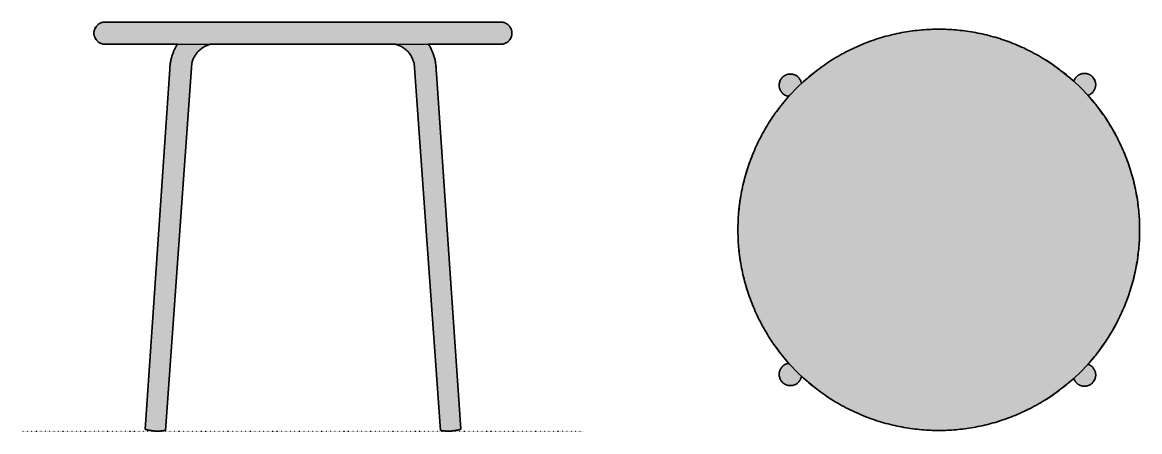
# Model space of a CAD drawing. Header units: millimetres. Extents: x 0 to 1981, y -1 to 726.
import ezdxf

# ---------------------------------------------------------------- set-up
doc = ezdxf.new("R2010")
doc.units = ezdxf.units.MM
doc.linetypes.add('Dots', pattern=[1, 0, -1])
doc.layers.add('Blocks', color=7, linetype='Continuous')
doc.layers.add('Blocks$Fill', color=7, linetype='Continuous', true_color=0xffffff)
for name, color, linetype, lineweight, true_color in [('Blocks$Inner', 7, 'Continuous', 25, 0x007f00), ('Blocks$Outline', 7, 'Continuous', 35, 0xff3f3f), ('Groud', 7, 'Dots', 25, 0x243775)]:
    doc.layers.add(name, color=color, linetype=linetype, lineweight=lineweight, true_color=true_color)

# ---------------------------------------------------------------- blocks, each defined once
blk = doc.blocks.new('Torno Table Top')
at = {"layer": 'Blocks$Fill'}
blk.add_hatch(color=256, dxfattribs=at).paths.add_polyline_path([(595.5, 263.8), (589, 269.5), (582.4, 275.1), (575.7, 280.5), (568.8, 285.7), (561.8, 290.8), (554.7, 295.7), (547.5, 300.4), (540.2, 304.9), (532.9, 309.2), (525.4, 313.4), (517.9, 317.3), (510.3, 321.1), (502.7, 324.6), (495, 328), (487.3, 331.1), (479.6, 334.1), (471.8, 336.9), (464, 339.5), (456.2, 341.8), (448.3, 344), (440.5, 346), (432.7, 347.9), (424.9, 349.5), (417.1, 350.9), (409.4, 352.2), (401.6, 353.3), (393.9, 354.2), (386.3, 354.9), (378.7, 355.5), (371.1, 355.9), (363.6, 356.1), (356.2, 356.2), (348.6, 356.1), (340.9, 355.8), (333.2, 355.4), (325.4, 354.8), (317.6, 354.1), (309.8, 353.1), (301.9, 352), (294, 350.7), (286, 349.2), (278, 347.5), (270.1, 345.6), (262.1, 343.5), (254.1, 341.2), (246.1, 338.7), (238.2, 336.1), (230.2, 333.2), (222.3, 330.1), (214.5, 326.8), (206.7, 323.3), (198.9, 319.6), (191.2, 315.7), (183.5, 311.5), (176, 307.2), (168.5, 302.7), (161.1, 298), (153.8, 293.1), (146.7, 288), (139.6, 282.8), (132.7, 277.3), (125.9, 271.7), (119.2, 265.9), (112.6, 259.9), (112.5, 260.6), (112.4, 261.2), (112.2, 261.8), (112, 262.5), (111.8, 263.1), (111.6, 263.8), (111.3, 264.4), (111.1, 265.1), (110.8, 265.7), (110.6, 266), (110.4, 266.3), (110.3, 266.6), (110.1, 266.9), (109.9, 267.2), (109.7, 267.5), (109.5, 267.8), (109.3, 268.1), (109.1, 268.4), (108.9, 268.7), (108.7, 268.9), (108.5, 269.2), (108.3, 269.5), (108, 269.7), (107.8, 270), (107.6, 270.3), (107.3, 270.5), (107.1, 270.8), (106.8, 271), (106.6, 271.3), (106.3, 271.5), (106, 271.7), (105.8, 272), (105.5, 272.2), (105.2, 272.4), (105, 272.6), (104.7, 272.8), (104.4, 273), (103.8, 273.4), (103.2, 273.8), (102.6, 274.1), (102, 274.5), (101.4, 274.7), (100.8, 275), (100.2, 275.3), (99.6, 275.5), (99, 275.7), (98.3, 275.9), (97.7, 276.1), (97, 276.2), (96.4, 276.3), (95.7, 276.4), (95, 276.5), (94.3, 276.6), (93.6, 276.6), (93, 276.6), (92.6, 276.6), (92.3, 276.6), (91.9, 276.6), (91.6, 276.6), (91.2, 276.6), (90.9, 276.5), (90.5, 276.5), (90.2, 276.4), (89.8, 276.4), (89.5, 276.3), (89.1, 276.3), (88.8, 276.2), (88.4, 276.1), (88.1, 276), (87.7, 275.9), (87.4, 275.9), (87.1, 275.7), (86.7, 275.6), (86.4, 275.5), (86.1, 275.4), (85.7, 275.3), (85.4, 275.2), (85.1, 275), (84.8, 274.9), (84.5, 274.7), (84.1, 274.6), (83.8, 274.4), (83.5, 274.3), (82.9, 273.9), (82.3, 273.6), (81.7, 273.2), (81.2, 272.8), (80.6, 272.4), (80.1, 272), (79.6, 271.5), (79.1, 271.1), (78.7, 270.6), (78.2, 270.1), (77.8, 269.6), (77.4, 269.1), (76.9, 268.6), (76.6, 268), (76.2, 267.5), (75.8, 266.9), (75.5, 266.3), (75.1, 265.7), (75, 265.4), (74.8, 265.1), (74.7, 264.7), (74.6, 264.4), (74.4, 264.1), (74.3, 263.8), (74.2, 263.4), (74.1, 263.1), (74, 262.8), (73.8, 262.4), (73.7, 262.1), (73.7, 261.7), (73.6, 261.4), (73.5, 261.1), (73.4, 260.7), (73.3, 260.4), (73.3, 260), (73.2, 259.7), (73.2, 259.3), (73.1, 259), (73.1, 258.6), (73.1, 258.3), (73, 257.9), (73, 257.6), (73, 257.2), (73, 256.9), (73, 256.5), (73, 256.2), (73, 255.5), (73.1, 254.8), (73.2, 254.1), (73.3, 253.4), (73.4, 252.8), (73.5, 252.1), (73.7, 251.5), (73.9, 250.8), (74.1, 250.2), (74.3, 249.6), (74.6, 249), (74.8, 248.4), (75.1, 247.8), (75.4, 247.2), (75.8, 246.6), (76.1, 246), (76.5, 245.4), (76.9, 244.8), (77.1, 244.6), (77.3, 244.3), (77.5, 244), (77.8, 243.7), (78, 243.5), (78.2, 243.2), (78.5, 243), (78.7, 242.7), (79, 242.5), (79.2, 242.2), (79.5, 242), (79.7, 241.7), (80, 241.5), (80.3, 241.3), (80.5, 241.1), (80.8, 240.8), (81.1, 240.6), (81.4, 240.4), (81.7, 240.2), (82, 240), (82.3, 239.8), (82.6, 239.6), (82.9, 239.5), (83.2, 239.3), (83.5, 239.1), (83.8, 239), (84.1, 238.8), (84.4, 238.7), (85, 238.4), (85.7, 238.1), (86.3, 237.9), (87, 237.7), (87.6, 237.5), (88.3, 237.3), (88.9, 237.1), (89.6, 237), (90.2, 236.9), (84.6, 230.5), (79.1, 223.9), (73.9, 217.1), (68.7, 210.3), (63.8, 203.4), (59, 196.3), (54.4, 189.2), (50, 182), (45.8, 174.7), (41.8, 167.3), (37.9, 159.9), (34.2, 152.4), (30.8, 144.8), (27.5, 137.2), (24.4, 129.6), (21.5, 121.9), (18.8, 114.2), (16.3, 106.5), (14, 98.8), (11.8, 91.1), (9.9, 83.3), (8.1, 75.6), (6.5, 67.9), (5.1, 60.2), (3.9, 52.5), (2.8, 44.9), (2, 37.3), (1.2, 29.7), (0.7, 22.2), (0.3, 14.8), (0.1, 7.4), (0, 0), (0.1, -7.4), (0.3, -14.8), (0.7, -22.2), (1.2, -29.7), (2, -37.3), (2.8, -44.9), (3.9, -52.5), (5.1, -60.2), (6.5, -67.9), (8.1, -75.6), (9.9, -83.3), (11.8, -91.1), (14, -98.8), (16.3, -106.5), (18.8, -114.2), (21.5, -121.9), (24.4, -129.6), (27.5, -137.2), (30.8, -144.8), (34.2, -152.4), (37.9, -159.9), (41.8, -167.3), (45.8, -174.7), (50, -182), (54.4, -189.2), (59, -196.3), (63.8, -203.4), (68.7, -210.3), (73.9, -217.1), (79.1, -223.9), (84.6, -230.5), (90.2, -236.9), (89.6, -237), (88.9, -237.1), (88.3, -237.3), (87.6, -237.5), (87, -237.7), (86.3, -237.9), (85.7, -238.1), (85, -238.4), (84.4, -238.7), (84.1, -238.8), (83.8, -239), (83.5, -239.1), (83.2, -239.3), (82.9, -239.5), (82.6, -239.6), (82.3, -239.8), (82, -240), (81.7, -240.2), (81.4, -240.4), (81.1, -240.6), (80.8, -240.8), (80.5, -241.1), (80.3, -241.3), (80, -241.5), (79.7, -241.7), (79.5, -242), (79.2, -242.2), (79, -242.5), (78.7, -242.7), (78.5, -243), (78.2, -243.2), (78, -243.5), (77.8, -243.7), (77.5, -244), (77.3, -244.3), (77.1, -244.6), (76.9, -244.8), (76.5, -245.4), (76.1, -246), (75.8, -246.6), (75.4, -247.2), (75.1, -247.8), (74.8, -248.4), (74.6, -249), (74.3, -249.6), (74.1, -250.2), (73.9, -250.8), (73.7, -251.5), (73.5, -252.1), (73.4, -252.8), (73.3, -253.4), (73.2, -254.1), (73.1, -254.8), (73, -255.5), (73, -256.2), (73, -256.5), (73, -256.9), (73, -257.2), (73, -257.6), (73, -257.9), (73.1, -258.3), (73.1, -258.6), (73.1, -259), (73.2, -259.3), (73.2, -259.7), (73.3, -260), (73.3, -260.4), (73.4, -260.7), (73.5, -261.1), (73.6, -261.4), (73.7, -261.7), (73.7, -262.1), (73.8, -262.4), (74, -262.8), (74.1, -263.1), (74.2, -263.4), (74.3, -263.8), (74.4, -264.1), (74.6, -264.4), (74.7, -264.7), (74.8, -265.1), (75, -265.4), (75.1, -265.7), (75.5, -266.3), (75.8, -266.9), (76.2, -267.5), (76.6, -268), (76.9, -268.6), (77.4, -269.1), (77.8, -269.6), (78.2, -270.1), (78.7, -270.6), (79.1, -271.1), (79.6, -271.5), (80.1, -272), (80.6, -272.4), (81.2, -272.8), (81.7, -273.2), (82.3, -273.6), (82.9, -273.9), (83.5, -274.3), (83.8, -274.4), (84.1, -274.6), (84.5, -274.7), (84.8, -274.9), (85.1, -275), (85.4, -275.2), (85.7, -275.3), (86.1, -275.4), (86.4, -275.5), (86.7, -275.6), (87.1, -275.7), (87.4, -275.9), (87.7, -275.9), (88.1, -276), (88.4, -276.1), (88.8, -276.2), (89.1, -276.3), (89.5, -276.3), (89.8, -276.4), (90.2, -276.4), (90.5, -276.5), (90.9, -276.5), (91.2, -276.6), (91.6, -276.6), (91.9, -276.6), (92.3, -276.6), (92.6, -276.6), (93, -276.6), (93.6, -276.6), (94.3, -276.6), (95, -276.5), (95.7, -276.4), (96.4, -276.3), (97, -276.2), (97.7, -276.1), (98.3, -275.9), (99, -275.7), (99.6, -275.5), (100.2, -275.3), (100.8, -275), (101.4, -274.7), (102, -274.5), (102.6, -274.1), (103.2, -273.8), (103.8, -273.4), (104.4, -273), (104.7, -272.8), (105, -272.6), (105.2, -272.4), (105.5, -272.2), (105.8, -272), (106, -271.7), (106.3, -271.5), (106.6, -271.3), (106.8, -271), (107.1, -270.8), (107.3, -270.5), (107.6, -270.3), (107.8, -270), (108, -269.7), (108.3, -269.5), (108.5, -269.2), (108.7, -268.9), (108.9, -268.7), (109.1, -268.4), (109.3, -268.1), (109.5, -267.8), (109.7, -267.5), (109.9, -267.2), (110.1, -266.9), (110.3, -266.6), (110.4, -266.3), (110.6, -266), (110.8, -265.7), (111.1, -265.1), (111.3, -264.4), (111.6, -263.8), (111.8, -263.1), (112, -262.5), (112.2, -261.8), (112.4, -261.2), (112.5, -260.6), (112.6, -259.9), (119.2, -265.9), (125.9, -271.7), (132.7, -277.3), (139.6, -282.8), (146.7, -288), (153.8, -293.1), (161.1, -298), (168.5, -302.7), (176, -307.2), (183.5, -311.5), (191.2, -315.7), (198.9, -319.6), (206.7, -323.3), (214.5, -326.8), (222.3, -330.1), (230.2, -333.2), (238.2, -336.1), (246.1, -338.7), (254.1, -341.2), (262.1, -343.5), (270.1, -345.6), (278, -347.5), (286, -349.2), (294, -350.7), (301.9, -352), (309.8, -353.1), (317.6, -354.1), (325.4, -354.8), (333.2, -355.4), (340.9, -355.8), (348.6, -356.1), (356.2, -356.2), (363.6, -356.1), (371.1, -355.9), (378.7, -355.5), (386.3, -354.9), (393.9, -354.2), (401.6, -353.3), (409.4, -352.2), (417.1, -350.9), (424.9, -349.5), (432.7, -347.9), (440.5, -346), (448.3, -344), (456.2, -341.8), (464, -339.5), (471.8, -336.9), (479.6, -334.1), (487.3, -331.1), (495, -328), (502.7, -324.6), (510.3, -321.1), (517.9, -317.3), (525.4, -313.4), (532.9, -309.2), (540.2, -304.9), (547.5, -300.4), (554.7, -295.7), (561.8, -290.8), (568.8, -285.7), (575.7, -280.5), (582.4, -275.1), (589, -269.5), (595.5, -263.8), (595.7, -264.3), (595.9, -264.9), (596.2, -265.5), (596.4, -266.1), (596.7, -266.6), (597, -267.2), (597.3, -267.8), (597.6, -268.3), (598, -268.8), (598.3, -269.4), (598.7, -269.9), (599.1, -270.4), (599.6, -270.9), (600, -271.4), (600.5, -271.9), (600.9, -272.3), (601.4, -272.7), (601.9, -273.2), (602.4, -273.6), (602.9, -274), (603.5, -274.3), (604, -274.7), (604.6, -275), (605.1, -275.3), (605.7, -275.6), (606.3, -275.9), (606.9, -276.1), (607.5, -276.4), (608, -276.6), (608.6, -276.8), (609.2, -277), (609.8, -277.1), (610.4, -277.2), (611, -277.4), (611.6, -277.5), (612.3, -277.5), (612.9, -277.6), (613.5, -277.6), (614.2, -277.7), (614.8, -277.7), (615.5, -277.6), (616.1, -277.6), (616.7, -277.5), (617.4, -277.5), (618, -277.4), (618.7, -277.2), (619.3, -277.1), (619.9, -276.9), (620.6, -276.7), (621.2, -276.5), (621.8, -276.3), (622.4, -276.1), (623, -275.8), (623.6, -275.5), (624.1, -275.2), (624.7, -274.9), (625.3, -274.5), (625.8, -274.2), (626.3, -273.8), (626.8, -273.5), (627.3, -273.1), (627.8, -272.7), (628.2, -272.2), (628.7, -271.8), (629.1, -271.4), (629.5, -270.9), (629.9, -270.4), (630.3, -269.9), (630.7, -269.4), (631, -268.9), (631.4, -268.4), (631.7, -267.8), (632, -267.3), (632.3, -266.7), (632.6, -266.1), (632.9, -265.5), (633.1, -264.9), (633.4, -264.3), (633.6, -263.7), (633.8, -263.1), (633.9, -262.4), (634.1, -261.8), (634.2, -261.2), (634.3, -260.5), (634.4, -259.9), (634.4, -259.2), (634.5, -258.6), (634.5, -257.9), (634.5, -257.3), (634.5, -256.7), (634.4, -256), (634.4, -255.4), (634.3, -254.8), (634.2, -254.2), (634.1, -253.6), (633.9, -253), (633.8, -252.4), (633.6, -251.8), (633.4, -251.2), (633.2, -250.6), (632.9, -250), (632.7, -249.4), (632.4, -248.8), (632.1, -248.3), (631.8, -247.7), (631.5, -247.2), (631.1, -246.6), (630.7, -246.1), (630.4, -245.6), (630, -245.1), (629.5, -244.6), (629.1, -244.1), (628.6, -243.6), (628.2, -243.1), (627.7, -242.7), (627.2, -242.3), (626.7, -241.9), (626.2, -241.5), (625.6, -241.1), (625.1, -240.8), (624.5, -240.5), (624, -240.1), (623.4, -239.8), (622.8, -239.6), (622.3, -239.3), (621.7, -239.1), (621.1, -238.9), (620.5, -238.7), (626.2, -232.2), (631.8, -225.6), (637.2, -218.8), (642.4, -212), (647.4, -205), (652.3, -197.9), (656.9, -190.8), (661.4, -183.5), (665.7, -176.2), (669.8, -168.7), (673.8, -161.2), (677.5, -153.7), (681, -146.1), (684.3, -138.4), (687.5, -130.7), (690.4, -123), (693.2, -115.2), (695.7, -107.5), (698.1, -99.7), (700.3, -91.9), (702.3, -84.1), (704.1, -76.3), (705.7, -68.5), (707.1, -60.7), (708.4, -53), (709.4, -45.3), (710.3, -37.6), (711.1, -30), (711.6, -22.4), (712, -14.9), (712.3, -7.4), (712.3, 0), (712.3, 7.4), (712, 14.9), (711.6, 22.4), (711.1, 30), (710.3, 37.6), (709.4, 45.3), (708.4, 53), (707.1, 60.7), (705.7, 68.5), (704.1, 76.3), (702.3, 84.1), (700.3, 91.9), (698.1, 99.7), (695.7, 107.5), (693.2, 115.2), (690.4, 123), (687.5, 130.7), (684.3, 138.4), (681, 146.1), (677.5, 153.7), (673.8, 161.2), (669.8, 168.7), (665.7, 176.2), (661.4, 183.5), (656.9, 190.8), (652.3, 197.9), (647.4, 205), (642.4, 212), (637.2, 218.8), (631.8, 225.6), (626.2, 232.2), (620.5, 238.7), (621.1, 238.9), (621.7, 239.1), (622.3, 239.3), (622.8, 239.6), (623.4, 239.8), (624, 240.1), (624.5, 240.5), (625.1, 240.8), (625.6, 241.1), (626.2, 241.5), (626.7, 241.9), (627.2, 242.3), (627.7, 242.7), (628.2, 243.1), (628.6, 243.6), (629.1, 244.1), (629.5, 244.6), (630, 245.1), (630.4, 245.6), (630.7, 246.1), (631.1, 246.6), (631.5, 247.2), (631.8, 247.7), (632.1, 248.3), (632.4, 248.8), (632.7, 249.4), (632.9, 250), (633.2, 250.6), (633.4, 251.2), (633.6, 251.8), (633.8, 252.4), (633.9, 253), (634.1, 253.6), (634.2, 254.2), (634.3, 254.8), (634.4, 255.4), (634.4, 256), (634.5, 256.7), (634.5, 257.3), (634.5, 257.9), (634.5, 258.6), (634.4, 259.2), (634.4, 259.9), (634.3, 260.5), (634.2, 261.2), (634.1, 261.8), (633.9, 262.4), (633.8, 263.1), (633.6, 263.7), (633.4, 264.3), (633.1, 264.9), (632.9, 265.5), (632.6, 266.1), (632.3, 266.7), (632, 267.3), (631.7, 267.8), (631.4, 268.4), (631, 268.9), (630.7, 269.4), (630.3, 269.9), (629.9, 270.4), (629.5, 270.9), (629.1, 271.4), (628.7, 271.8), (628.2, 272.2), (627.8, 272.7), (627.3, 273.1), (626.8, 273.5), (626.3, 273.8), (625.8, 274.2), (625.3, 274.5), (624.7, 274.9), (624.1, 275.2), (623.6, 275.5), (623, 275.8), (622.4, 276.1), (621.8, 276.3), (621.2, 276.5), (620.6, 276.7), (619.9, 276.9), (619.3, 277.1), (618.7, 277.2), (618, 277.4), (617.4, 277.5), (616.7, 277.5), (616.1, 277.6), (615.5, 277.6), (614.8, 277.7), (614.2, 277.7), (613.5, 277.6), (612.9, 277.6), (612.3, 277.5), (611.6, 277.5), (611, 277.4), (610.4, 277.2), (609.8, 277.1), (609.2, 277), (608.6, 276.8), (608, 276.6), (607.5, 276.4), (606.9, 276.1), (606.3, 275.9), (605.7, 275.6), (605.1, 275.3), (604.6, 275), (604, 274.7), (603.5, 274.3), (602.9, 274), (602.4, 273.6), (601.9, 273.2), (601.4, 272.7), (600.9, 272.3), (600.5, 271.9), (600, 271.4), (599.6, 270.9), (599.1, 270.4), (598.7, 269.9), (598.3, 269.4), (598, 268.8), (597.6, 268.3), (597.3, 267.8), (597, 267.2), (596.7, 266.6), (596.4, 266.1), (596.2, 265.5), (595.9, 264.9), (595.7, 264.3)], flags=0)
at = {"layer": 'Blocks$Inner'}
blk.add_circle((356.2, 0), 356.2, dxfattribs=at)
for centre, start, end in [((614.5, 257.7), 287.4776, 162.3777), ((93, 256.7), 9.2965, 262.1429), ((93, -256.7), 97.8571, 350.7035), ((614.5, -257.7), 197.6223, 72.5224)]:
    blk.add_arc(centre, 20, start, end, dxfattribs=at)
at = {"layer": 'Blocks$Outline'}
for points, weights, knots in [([(595.5, 263.8), (493.7, 356.2), (356.2, 356.2), (215.4, 356.2), (112.6, 259.9)], [0.854054892219, 0.862123292151, 1, 0.85930434331, 0.853779230285], [29.61051, 29.61051, 29.61051, 55.947056, 55.947056, 82.822065, 82.822065, 82.822065]), ([(620.5, 238.7), (631.2, 242.1), (633.9, 253), (636.6, 263.9), (628.7, 271.8), (620.7, 279.8), (609.8, 277.1), (598.9, 274.5), (595.5, 263.8)], [1, 0.871534743709, 1, 0.871534743709, 1, 0.871534743709, 1, 0.871534743709, 1], [0, 0, 0, 2.044969, 2.044969, 4.089938, 4.089938, 6.134906, 6.134906, 8.179875, 8.179875, 8.179875]), ([(112.6, 259.9), (110.7, 272), (99, 275.7), (87.2, 279.4), (78.7, 270.6), (70.1, 261.8), (74.1, 250.2), (78.1, 238.6), (90.2, 236.9)], [1, 0.851673961049, 1, 0.851673961049, 1, 0.851673961049, 1, 0.851673961049, 1], [0, 0, 0, 2.201203, 2.201203, 4.402405, 4.402405, 6.603608, 6.603608, 8.804811, 8.804811, 8.804811]), ([(90.2, 236.9), (0, 135.6), (0, 0), (0, -135.6), (90.2, -236.9)], [0.854263022213, 0.86374766078, 1, 0.863747660801, 0.854263022216], [85.867845, 85.867845, 85.867845, 111.894112, 111.894112, 137.92038, 137.92038, 137.92038]), ([(90.2, -236.9), (78.1, -238.6), (74.1, -250.2), (70.1, -261.8), (78.7, -270.6), (87.2, -279.4), (99, -275.7), (110.7, -272), (112.6, -259.9)], [0.999999999447, 0.851673961326, 1, 0.851673961049, 1, 0.851673961049, 1, 0.851673961049, 1], [0, 0, 0, 2.201203, 2.201203, 4.402405, 4.402405, 6.603608, 6.603608, 8.804811, 8.804811, 8.804811]), ([(595.5, -263.8), (598.9, -274.5), (609.8, -277.1), (620.7, -279.8), (628.7, -271.8), (636.6, -263.9), (633.9, -253), (631.2, -242.1), (620.5, -238.7)], [1, 0.871534743709, 1, 0.871534743709, 1, 0.871534743709, 1, 0.871534743709, 1], [0, 0, 0, 2.044969, 2.044969, 4.089938, 4.089938, 6.134906, 6.134906, 8.179875, 8.179875, 8.179875]), ([(112.6, -259.9), (215.4, -356.2), (356.2, -356.2), (493.7, -356.2), (595.5, -263.8)], [0.853779230285, 0.85930434331, 1, 0.862123292151, 0.854054892219], [140.96616, 140.96616, 140.96616, 167.841169, 167.841169, 194.177715, 194.177715, 194.177715])]:
    blk.add_rational_spline(points, weights, degree=2, knots=knots, dxfattribs=at)
for points, weights in [([(712.3, 0), (712.3, 137), (620.5, 238.7)], [1, 0.862569933445, 0.854108528369]), ([(620.5, -238.7), (712.3, -137), (712.3, 0)], [0.854108528369, 0.862569933445, 1])]:
    blk.add_rational_spline(points, weights, degree=2, dxfattribs=at)
blk = doc.blocks.new('Torno Table Side')
at = {"layer": 'Blocks$Fill'}
blk.add_hatch(color=256, dxfattribs=at).paths.add_polyline_path([(261.4, 642.4), (217.6, 3.4), (219.8, 2.7), (222, 2.2), (224.2, 1.6), (226.4, 1.2), (228.7, 0.8), (231, 0.5), (233.3, 0.2), (235.6, 0.1), (237.9, -0.1), (240.2, -0.1), (242.5, 0), (244.8, 0.1), (247.1, 0.2), (249.3, 0.5), (251.6, 0.8), (253.8, 1.2), (300.6, 653.2), (301, 654.7), (301.4, 656.1), (301.9, 657.6), (302.4, 659.1), (303, 660.5), (303.7, 661.9), (304.4, 663.4), (305.1, 664.8), (305.9, 666.1), (306.8, 667.5), (307.7, 668.8), (308.6, 670.1), (309.1, 670.8), (309.6, 671.4), (310.2, 672), (310.7, 672.6), (311.2, 673.3), (311.8, 673.9), (312.3, 674.4), (312.9, 675), (313.5, 675.6), (314.1, 676.1), (314.7, 676.7), (315.3, 677.2), (315.9, 677.8), (316.5, 678.3), (317.2, 678.8), (317.8, 679.3), (319.1, 680.2), (320.5, 681.1), (321.8, 681.9), (323.2, 682.7), (324.6, 683.5), (326.1, 684.2), (327.5, 684.8), (328.9, 685.4), (330.4, 685.9), (331.9, 686.4), (333.3, 686.8), (334.8, 687.2), (497.6, 687.2), (660.4, 687.2), (661.9, 686.8), (663.3, 686.4), (664.8, 685.9), (666.3, 685.4), (667.7, 684.8), (669.2, 684.2), (670.6, 683.5), (672, 682.7), (673.4, 681.9), (674.7, 681.1), (676.1, 680.2), (677.4, 679.3), (678, 678.8), (678.7, 678.3), (679.3, 677.8), (679.9, 677.2), (680.5, 676.7), (681.1, 676.1), (681.7, 675.6), (682.3, 675), (682.9, 674.4), (683.4, 673.9), (684, 673.3), (684.5, 672.6), (685, 672), (685.6, 671.4), (686.1, 670.8), (686.6, 670.1), (687.5, 668.8), (688.4, 667.5), (689.3, 666.1), (690.1, 664.8), (690.8, 663.4), (691.5, 661.9), (692.2, 660.5), (692.8, 659.1), (693.3, 657.6), (693.8, 656.1), (694.2, 654.7), (694.6, 653.2), (741.4, 1.2), (743.6, 0.8), (745.9, 0.5), (748.1, 0.2), (750.4, 0.1), (752.7, 0), (755, -0.1), (757.3, -0.1), (759.6, 0.1), (761.9, 0.2), (764.2, 0.5), (766.5, 0.8), (768.8, 1.2), (771, 1.6), (773.2, 2.2), (775.4, 2.7), (777.6, 3.4), (733.9, 642.4), (733.7, 645.3), (733.5, 648.3), (733.1, 651.2), (732.7, 654.1), (732.2, 657.1), (731.5, 660), (730.8, 662.9), (730, 665.7), (729, 668.6), (728, 671.4), (726.9, 674.1), (725.7, 676.8), (724.4, 679.5), (723.1, 682.1), (721.6, 684.7), (720.1, 687.2), (852.5, 687.2), (852.9, 687.3), (853.3, 687.4), (853.7, 687.5), (854, 687.6), (854.4, 687.7), (854.8, 687.8), (855.2, 688), (855.6, 688.1), (856, 688.2), (856.3, 688.4), (856.7, 688.6), (857.1, 688.7), (857.5, 688.9), (857.8, 689.1), (858.2, 689.3), (858.6, 689.5), (858.9, 689.7), (859.3, 690), (859.7, 690.2), (860, 690.5), (860.4, 690.7), (860.7, 691), (861.1, 691.2), (861.4, 691.5), (861.7, 691.8), (862, 692.1), (862.4, 692.4), (862.7, 692.7), (863, 693), (863.3, 693.3), (863.6, 693.7), (863.8, 694), (864.1, 694.4), (864.4, 694.7), (864.6, 695.1), (864.9, 695.4), (865.1, 695.8), (865.4, 696.2), (865.6, 696.5), (865.8, 696.9), (866, 697.3), (866.2, 697.7), (866.4, 698.1), (866.6, 698.5), (866.8, 698.8), (866.9, 699.2), (867.1, 699.6), (867.2, 700), (867.3, 700.4), (867.5, 700.8), (867.6, 701.3), (867.7, 701.7), (867.8, 702.1), (867.9, 702.5), (868, 702.9), (868, 703.3), (868.1, 703.7), (868.1, 704.1), (868.2, 704.5), (868.2, 704.9), (868.3, 705.3), (868.3, 705.7), (868.3, 706.1), (868.3, 706.5), (868.3, 706.8), (868.3, 707.2), (868.3, 707.6), (868.2, 708), (868.2, 708.4), (868.1, 708.8), (868.1, 709.2), (868, 709.6), (868, 710), (867.9, 710.4), (867.8, 710.9), (867.7, 711.3), (867.6, 711.7), (867.5, 712.1), (867.3, 712.5), (867.2, 712.9), (867.1, 713.3), (866.9, 713.7), (866.8, 714.1), (866.6, 714.5), (866.4, 714.9), (866.2, 715.2), (866, 715.6), (865.8, 716), (865.6, 716.4), (865.4, 716.8), (865.1, 717.1), (864.9, 717.5), (864.6, 717.9), (864.4, 718.2), (864.1, 718.6), (863.8, 718.9), (863.6, 719.2), (863.3, 719.6), (863, 719.9), (862.7, 720.2), (862.4, 720.5), (862, 720.8), (861.7, 721.1), (861.4, 721.4), (861.1, 721.7), (860.7, 721.9), (860.4, 722.2), (860, 722.5), (859.7, 722.7), (859.3, 722.9), (858.9, 723.2), (858.6, 723.4), (858.2, 723.6), (857.8, 723.8), (857.5, 724), (857.1, 724.2), (856.7, 724.4), (856.3, 724.5), (856, 724.7), (855.6, 724.8), (855.2, 725), (854.8, 725.1), (854.4, 725.2), (854, 725.3), (853.7, 725.4), (853.3, 725.5), (852.9, 725.6), (852.5, 725.7), (142.7, 725.7), (142.3, 725.6), (141.9, 725.5), (141.6, 725.4), (141.2, 725.3), (140.8, 725.2), (140.4, 725.1), (140, 725), (139.6, 724.8), (139.3, 724.7), (138.9, 724.5), (138.5, 724.4), (138.1, 724.2), (137.7, 724), (137.4, 723.8), (137, 723.6), (136.6, 723.4), (136.3, 723.2), (135.9, 722.9), (135.5, 722.7), (135.2, 722.5), (134.8, 722.2), (134.5, 721.9), (134.2, 721.7), (133.8, 721.4), (133.5, 721.1), (133.2, 720.8), (132.8, 720.5), (132.5, 720.2), (132.2, 719.9), (131.9, 719.6), (131.6, 719.2), (131.4, 718.9), (131.1, 718.6), (130.8, 718.2), (130.6, 717.9), (130.3, 717.5), (130.1, 717.1), (129.8, 716.8), (129.6, 716.4), (129.4, 716), (129.2, 715.6), (129, 715.2), (128.8, 714.9), (128.6, 714.5), (128.5, 714.1), (128.3, 713.7), (128.1, 713.3), (128, 712.9), (127.9, 712.5), (127.7, 712.1), (127.6, 711.7), (127.5, 711.3), (127.4, 710.9), (127.3, 710.4), (127.2, 710), (127.2, 709.6), (127.1, 709.2), (127.1, 708.8), (127, 708.4), (127, 708), (127, 707.6), (126.9, 707.2), (126.9, 706.8), (126.9, 706.5), (126.9, 706.1), (126.9, 705.7), (127, 705.3), (127, 704.9), (127, 704.5), (127.1, 704.1), (127.1, 703.7), (127.2, 703.3), (127.2, 702.9), (127.3, 702.5), (127.4, 702.1), (127.5, 701.7), (127.6, 701.3), (127.7, 700.8), (127.9, 700.4), (128, 700), (128.1, 699.6), (128.3, 699.2), (128.5, 698.8), (128.6, 698.5), (128.8, 698.1), (129, 697.7), (129.2, 697.3), (129.4, 696.9), (129.6, 696.5), (129.8, 696.2), (130.1, 695.8), (130.3, 695.4), (130.6, 695.1), (130.8, 694.7), (131.1, 694.4), (131.4, 694), (131.6, 693.7), (131.9, 693.3), (132.2, 693), (132.5, 692.7), (132.8, 692.4), (133.2, 692.1), (133.5, 691.8), (133.8, 691.5), (134.2, 691.2), (134.5, 691), (134.8, 690.7), (135.2, 690.5), (135.5, 690.2), (135.9, 690), (136.3, 689.7), (136.6, 689.5), (137, 689.3), (137.4, 689.1), (137.7, 688.9), (138.1, 688.7), (138.5, 688.6), (138.9, 688.4), (139.3, 688.2), (139.6, 688.1), (140, 688), (140.4, 687.8), (140.8, 687.7), (141.2, 687.6), (141.6, 687.5), (141.9, 687.4), (142.3, 687.3), (142.7, 687.2), (275.1, 687.2), (273.6, 684.7), (272.1, 682.1), (270.8, 679.5), (269.5, 676.8), (268.3, 674.1), (267.2, 671.4), (266.2, 668.6), (265.2, 665.7), (264.4, 662.9), (263.7, 660), (263.1, 657.1), (262.5, 654.1), (262.1, 651.2), (261.7, 648.3), (261.5, 645.3)], flags=0)
at = {"layer": 'Blocks$Inner'}
for p, q in [((852.5, 725.7), (142.7, 725.7)), ((261.4, 642.4), (217.6, 3.4)), ((253.8, 1.2), (300.6, 653.2)), ((694.6, 653.2), (741.4, 1.2)), ((777.6, 3.4), (733.9, 642.4))]:
    blk.add_line(p, q, dxfattribs=at)
blk.add_lwpolyline([(142.7, 687.2), (497.6, 687.2), (852.5, 687.2)], dxfattribs=at)
for centre, radius, start, end in [((146.5, 706.5), 19.6, 101.2684, 258.7316), ((848.7, 706.5), 19.6, 281.2684, 78.7316), ((350.9, 639.5), 89.6, 147.7969, 178.1108), ((644.3, 639.5), 89.6, 1.8892, 32.2031), ((240.1, 74.2), 74.3, 252.3992, 280.6868), ((755.1, 74.2), 74.3, 259.3132, 287.6008)]:
    blk.add_arc(centre, radius, start, end, dxfattribs=at)
at = {"layer": 'Blocks$Inner', "extrusion": (0, 0, -1)}
for centre, start, end in [((-345.6, 642.1), 13.8207, 76.5503), ((-649.6, 642.1), 103.4497, 166.1793)]:
    blk.add_arc(centre, 46.3, start, end, dxfattribs=at)
at = {"layer": 'Blocks$Outline'}
for points in [[(852.5, 725.7), (142.7, 725.7)], [(142.7, 687.2), (275.1, 687.2)], [(334.8, 687.2), (497.6, 687.2)], [(497.6, 687.2), (660.4, 687.2)], [(720.1, 687.2), (852.5, 687.2)], [(261.4, 642.4), (217.6, 3.4)], [(253.8, 1.2), (300.6, 653.2)], [(694.6, 653.2), (741.4, 1.2)], [(777.6, 3.4), (733.9, 642.4)]]:
    blk.add_lwpolyline(points, dxfattribs=at)
for points in [[(142.7, 725.7), (126.9, 722.6), (126.9, 706.5), (126.9, 690.4), (142.7, 687.2)], [(852.5, 687.2), (868.3, 690.4), (868.3, 706.5), (868.3, 722.6), (852.5, 725.7)]]:
    blk.add_rational_spline(points, [1, 0.773112537546, 1, 0.773112537546, 1], degree=2, knots=[0, 0, 0, 2.696134, 2.696134, 5.392269, 5.392269, 5.392269], dxfattribs=at)
for points, weights in [([(275.1, 687.2), (262.2, 666.7), (261.4, 642.4)], [1, 0.965213217399, 1]), ([(300.6, 653.2), (307.3, 680.6), (334.8, 687.2)], [1, 0.853870718419, 1]), ([(660.4, 687.2), (687.9, 680.6), (694.6, 653.2)], [1, 0.853870718419, 1]), ([(733.9, 642.4), (733.1, 666.7), (720.1, 687.2)], [1, 0.965213217399, 1]), ([(217.6, 3.4), (235.4, -2.3), (253.8, 1.2)], [1, 0.969685622043, 1]), ([(741.4, 1.2), (759.8, -2.3), (777.6, 3.4)], [1, 0.969685622043, 1])]:
    blk.add_rational_spline(points, weights, degree=2, dxfattribs=at)

msp = doc.modelspace()

# ---------------------------------------------------------------- linework, layer by layer
at = {"layer": 'Groud'}
msp.add_lwpolyline([(0, 0), (995.2, 0)], dxfattribs=at)

# ---------------------------------------------------------------- block references
at = {"layer": 'Blocks'}
for name, p in [('Torno Table Side', (0, 0)), ('Torno Table Top', (1269, 357.3))]:
    msp.add_blockref(name, p, dxfattribs=at)

doc.saveas('drawing.dxf')
